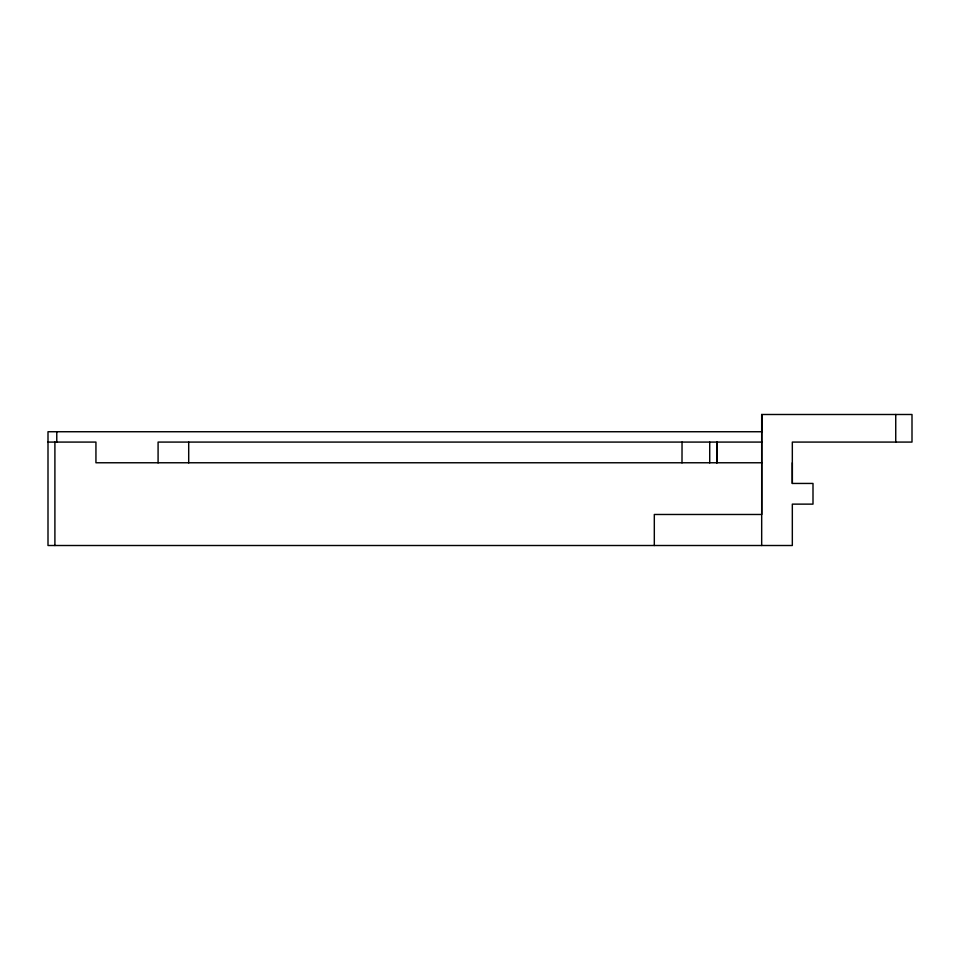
<?xml version="1.0" encoding="UTF-8"?>
<svg xmlns="http://www.w3.org/2000/svg" width="960" height="960" viewBox="0 0 960 960"><rect width="100%" height="100%" fill="white"/><g stroke="black" fill="none" stroke-linecap="round" stroke-linejoin="round"><path stroke-width="1.44" d="M716.868 462.768L716.868 442.08L716.868 462.9M654.312 545.508L654.312 514.476L761.724 514.476L761.676 414.492L912 414.492L912 442.08L792.324 442.08L792.324 483.444L813 483.444L813 504.132L792.324 504.132L792.324 545.508L48 545.508L48 431.736L762.36 431.736M792.324 483.444L792.324 462.768M48 442.08L95.94 442.08L95.94 462.768L761.76 462.768M762.336 442.08L158.088 442.08L158.088 462.9M895.74 414.492L895.74 442.08M761.748 431.736L761.748 414.492L761.676 545.508M709.716 442.08L709.716 462.9M682.044 442.08L681.996 462.9M188.7 442.08L188.7 462.9M56.772 431.736L56.772 442.14M54.9 442.08L54.9 545.508"/></g></svg>
